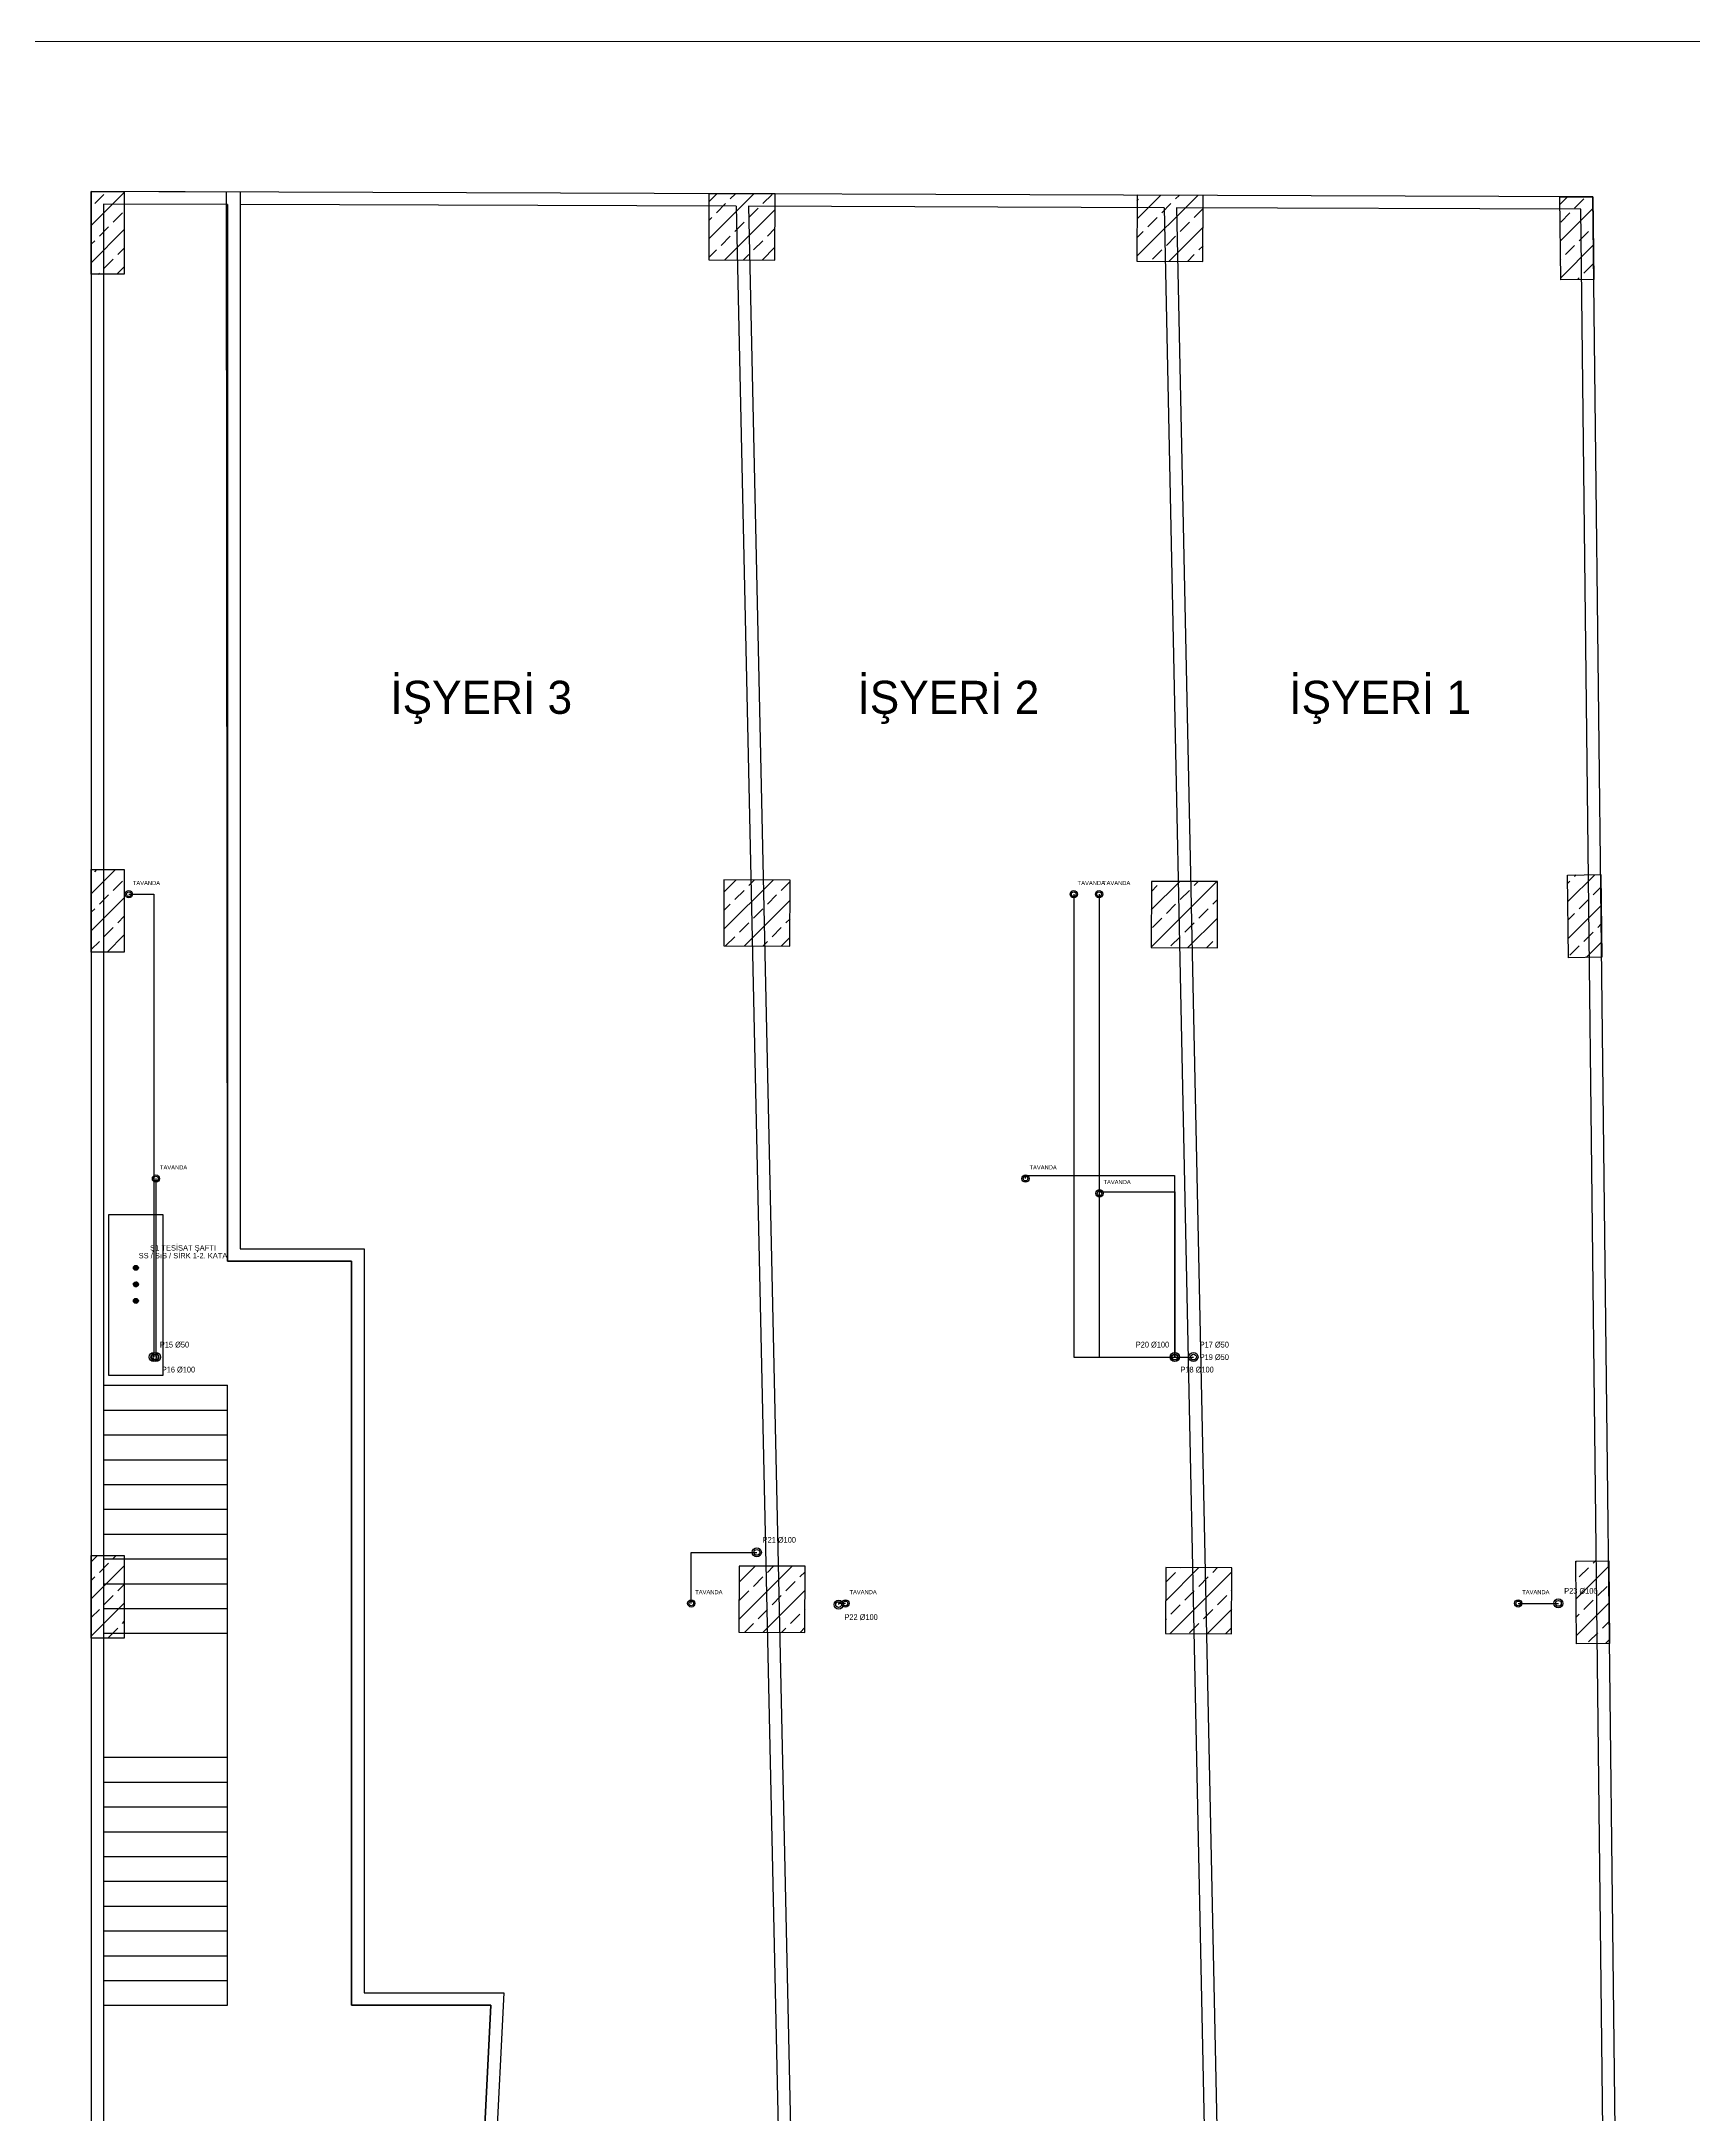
# Model space of a CAD drawing. Header units: centimetres. Extents: x 247996 to 315152, y -468471 to -440326.
# Drawn here: x 252495 to 254494, y -442834 to -440327 of the extents above; entities that cross this region are included whole.
import ezdxf
from ezdxf.enums import TextEntityAlignment as Align

# ---------------------------------------------------------------- set-up
doc = ezdxf.new("R2010")
doc.units = ezdxf.units.CM
doc.linetypes.add('0', pattern=[500, 500])
doc.linetypes.add('BASMA HATTI', pattern=[0.375, 0.25, -0.125])
for name, color, linetype, lineweight in [('SCOTT-ANTED', 144, 'CONTINUOUS', 0), ('SCOTT-MTY-PISSU-CAP', 211, 'CONTINUOUS', 30), ('SCOTT-MTY-SICAKSU-BORU', 1, 'BASMA HATTI', 30), ('SCOTT-MTY-SOGUKSU-BORU', 5, '0', 30)]:
    doc.layers.add(name, color=color, linetype=linetype, lineweight=lineweight)
for name, color, linetype in [('SCOTT-MKDU0', 50, 'CONTINUOUS'), ('SCOTT-MTY-PISSU-BORU', 6, 'PIS'), ('SCOTT-MTY-PISSU-KOLON', 211, 'Continuous'), ('SCOTT-MTY-PISSU-KOLONNO', 211, 'Continuous'), ('SCOTT-MTY-SIRKULASYON-BORU', 31, 'Continuous'), ('SCOTT-MTY-TES-SAFT', 8, 'Continuous')]:
    doc.layers.add(name, color=color, linetype=linetype)
doc.styles.add('ROTAS', font='arial.ttf')
doc.styles.add('style1', font='AcadEref.ttf')
doc.linetypes.add('PIS', pattern='A,2.5,-0.09,[")",Standard,S=0.1,R=0,X=0,Y=-0.05],-0.035', length=2.625)

# ---------------------------------------------------------------- blocks, each defined once
blk = doc.blocks.new('T-KOLON-T')
blk.add_hatch(color=7).paths.add_polyline_path([(3, 0), (2.8, 1.1), (2.1, 2.1), (1.1, 2.8), (0, 3), (-1.1, 2.8), (-2.1, 2.1), (-2.8, 1.1), (-3, 0), (-2.8, -1.1), (-2.1, -2.1), (-1.1, -2.8), (0, -3), (1.1, -2.8), (2.1, -2.1), (2.8, -1.1)])
blk.add_circle((0, 0), 3)
blk = doc.blocks.new('T-KOLON-P')
for radius in [5.5, 3.5]:
    blk.add_circle((0, 0), radius)

msp = doc.modelspace()

# ---------------------------------------------------------------- linework, layer by layer
at = {"layer": 'SCOTT-ANTED'}
msp.add_line((276712.4, -440326.5), (248038.8, -440326.5), dxfattribs=at)
at = {"layer": 'SCOTT-MKDU0', "color": 8, "ltscale": 0.03}
for p, q in [((254371.8, -440514.4), (252555, -440508.2)), ((252555, -440508.2), (252555, -443082.1)), ((252555, -440508.2), (252595, -440508.2)), ((252555, -440608.2), (252555, -440508.2)), ((252718.8, -440508.8), (252555, -440508.2)), ((252555, -440508.2), (252555, -443082.1)), ((252555, -440549.3), (252595, -440509.3)), ((252559.2, -440522.7), (252570.4, -440511.5)), ((252720, -440523.8), (252570, -440523.2)), ((252570, -440523.2), (252570, -443082.1)), ((252595, -440508.2), (252595, -440608.2)), ((252720, -441802.1), (252718.8, -440508.8)), ((252720, -440523.8), (252720, -441802.1)), ((252735, -440508.8), (252735, -441787.1)), ((253335.1, -440525.9), (252735, -440523.8)), ((253302.3, -440510.7), (253302, -440590.7)), ((253302.1, -440565.5), (253356.7, -440510.9)), ((253382.3, -440511), (253302.3, -440510.7)), ((253302.3, -440520.5), (253311.9, -440510.8)), ((253311.3, -440533.9), (253322.5, -440522.7)), ((253328.1, -440517.1), (253334.3, -440510.9)), ((253367.4, -440522.7), (253378.6, -440511.5)), ((253382, -440591), (253382.3, -440511)), ((253820.3, -440512.5), (253820, -440592.5)), ((253820, -440586.4), (253893.7, -440512.8)), ((253820.2, -440541.3), (253848.9, -440512.6)), ((253900.3, -440512.8), (253820.3, -440512.5)), ((253820.3, -440518.8), (253822, -440517.1)), ((253850.1, -440533.9), (253861.3, -440522.7)), ((253866.9, -440517.1), (253871.3, -440512.7)), ((253900, -440592.8), (253900.3, -440512.8)), ((254331.9, -440514.9), (254371.8, -440514.4)), ((254333, -440614.8), (254331.9, -440514.9)), ((254332, -440523.5), (254340.7, -440514.8)), ((254349.6, -440528.3), (254360.8, -440517.1)), ((254402.2, -443160.1), (254371.8, -440514.4)), ((254371.8, -440514.4), (254373, -440614.4)), ((252581.6, -440545.1), (252592.8, -440533.9)), ((253302.2, -440543), (253305.7, -440539.5)), ((253321.7, -440590.8), (253382.2, -440530.3)), ((253333.7, -440556.4), (253344.9, -440545.1)), ((253335.1, -440525.9), (253404.9, -443704.8)), ((253853.1, -440527.6), (253350.1, -440525.9)), ((253350.1, -440525.9), (253419.9, -443704.8)), ((253350.6, -440539.5), (253361.8, -440528.3)), ((253833.2, -440550.7), (253844.5, -440539.5)), ((253853.1, -440527.6), (253919.5, -443704.8)), ((254357, -440529.3), (253868.1, -440527.7)), ((253868.1, -440527.7), (253934.8, -443719.8)), ((253872.5, -440556.4), (253883.8, -440545.1)), ((253889.4, -440539.5), (253900.2, -440528.6)), ((254332.5, -440567.9), (254372, -440528.3)), ((254332.8, -440545.1), (254344, -440533.9)), ((254387.1, -443159.5), (254357, -440529.3)), ((252555, -440594.2), (252595, -440554.2)), ((252555, -440571.7), (252559.2, -440567.6)), ((252564.8, -440562), (252576, -440550.7)), ((253316.9, -440573.2), (253328.1, -440562)), ((253356.2, -440578.8), (253367.4, -440567.6)), ((253373, -440562), (253382.2, -440552.8)), ((253820.1, -440563.9), (253827.6, -440556.4)), ((253855.7, -440573.2), (253866.9, -440562)), ((253858.7, -440592.6), (253900.2, -440551.2)), ((253895, -440578.8), (253900.1, -440573.7)), ((254333, -440612.3), (254372.5, -440572.7)), ((254338.4, -440584.4), (254349.6, -440573.2)), ((254355.2, -440567.6), (254366.4, -440556.4)), ((254372.1, -440550.7), (254372.3, -440550.5)), ((252570.4, -440601.3), (252581.6, -440590)), ((252585.9, -440608.2), (252595, -440599.1)), ((252587.2, -440584.4), (252595, -440576.6)), ((253302, -440588), (253311.3, -440578.8)), ((253302, -440590.7), (253382, -440591)), ((253344.1, -440590.9), (253350.6, -440584.4)), ((253366.5, -440591), (253382.1, -440575.3)), ((253820, -440592.5), (253900, -440592.8)), ((253838.9, -440590), (253850.1, -440578.8)), ((253881.1, -440592.7), (253889.4, -440584.4)), ((254332.7, -440590.1), (254332.8, -440590)), ((254360.8, -440606.9), (254372.1, -440595.6)), ((252595, -440608.2), (252555, -440608.2)), ((252563.5, -440608.2), (252564.8, -440606.9)), ((254373, -440614.4), (254333, -440614.8)), ((254353.1, -440614.6), (254355.2, -440612.5)), ((252555, -441357.5), (252584.3, -441328.2)), ((252555, -441328.2), (252595, -441328.2)), ((252555, -441428.2), (252555, -441328.2)), ((252559.2, -441330.9), (252561.9, -441328.2)), ((252581.6, -441353.4), (252592.8, -441342.1)), ((252595, -441328.2), (252595, -441428.2)), ((253320.5, -441340.7), (253320.3, -441420.7)), ((253320.3, -441400.4), (253379.9, -441340.9)), ((253320.5, -441355.4), (253335.1, -441340.7)), ((253400.5, -441340.9), (253320.5, -441340.7)), ((253350.6, -441347.7), (253357.5, -441340.8)), ((253389.8, -441353.4), (253400.5, -441342.7)), ((253400.3, -441420.9), (253400.5, -441340.9)), ((253837.7, -441342.6), (253837.4, -441422.6)), ((253837.4, -441422.2), (253916.7, -441342.8)), ((253837.5, -441377.1), (253872, -441342.7)), ((253837.6, -441354.6), (253844.5, -441347.7)), ((253917.7, -441342.8), (253837.7, -441342.6)), ((253889.4, -441347.7), (253894.3, -441342.8)), ((253917.4, -441422.8), (253917.7, -441342.8)), ((254341.2, -441334.9), (254381.2, -441334.4)), ((254342.4, -441434.9), (254341.2, -441334.9)), ((254341.4, -441344.8), (254344, -441342.1)), ((254341.6, -441367), (254374.1, -441334.5)), ((254349.6, -441336.5), (254351.4, -441334.8)), ((254372.1, -441359), (254381.4, -441349.6)), ((254381.2, -441334.4), (254382.4, -441434.4)), ((252555, -441402.4), (252595, -441362.4)), ((252555, -441379.9), (252559.2, -441375.8)), ((252564.8, -441370.2), (252576, -441359)), ((253320.4, -441377.9), (253328.1, -441370.2)), ((253333.7, -441364.6), (253344.9, -441353.4)), ((253344.9, -441420.8), (253400.4, -441365.2)), ((253356.2, -441387), (253367.4, -441375.8)), ((253373, -441370.2), (253384.2, -441359)), ((253855.7, -441381.4), (253866.9, -441370.2)), ((253872.5, -441364.6), (253883.8, -441353.4)), ((253895, -441387), (253906.2, -441375.8)), ((253911.8, -441370.2), (253917.6, -441364.4)), ((254342.1, -441411.4), (254381.7, -441371.8)), ((254355.2, -441375.8), (254366.4, -441364.6)), ((252570.4, -441409.5), (252581.6, -441398.3)), ((252587.2, -441392.6), (252595, -441384.8)), ((253339.3, -441403.9), (253350.6, -441392.6)), ((253378.6, -441409.5), (253389.8, -441398.3)), ((253395.5, -441392.6), (253400.4, -441387.7)), ((253838.9, -441398.3), (253850.1, -441387)), ((253878.1, -441403.9), (253889.4, -441392.6)), ((253881.7, -441422.7), (253917.5, -441387)), ((254341.9, -441389.2), (254349.6, -441381.4)), ((254377.7, -441398.3), (254381.9, -441394)), ((252555, -441424.8), (252564.8, -441415.1)), ((252574.1, -441428.2), (252595, -441407.3)), ((253320.3, -441420.7), (253400.3, -441420.9)), ((253322.5, -441420.7), (253333.7, -441409.5)), ((253367.3, -441420.8), (253373, -441415.1)), ((253389.6, -441420.9), (253400.3, -441410.3)), ((253837.4, -441422.6), (253917.4, -441422.8)), ((253861.3, -441420.7), (253872.5, -441409.5)), ((253904.1, -441422.8), (253911.8, -441415.1)), ((254344, -441431.9), (254355.2, -441420.7)), ((254360.8, -441415.1), (254372.1, -441403.9)), ((254363.7, -441434.6), (254382.2, -441416.2)), ((252595, -441428.2), (252555, -441428.2)), ((254382.4, -441434.4), (254342.4, -441434.9)), ((252720, -441802.1), (252870, -441802.1)), ((252870, -441802.1), (252720, -441802.1)), ((252735, -441787.1), (252885, -441787.1)), ((252870, -441802.1), (252870, -442702.1)), ((252870, -442702.1), (252870, -441802.1)), ((252885, -441787.1), (252885, -442687.1)), ((252570, -441952.1), (252720, -441952.1)), ((252720, -442702.1), (252720, -441952.1)), ((252570, -441982.1), (252720, -441982.1)), ((252570, -442012.1), (252720, -442012.1)), ((252570, -442042.1), (252720, -442042.1)), ((252570, -442072.1), (252720, -442072.1)), ((252570, -442102.1), (252720, -442102.1)), ((252570, -442102.1), (252720, -442102.1)), ((252570, -442132.1), (252720, -442132.1)), ((252555, -442165.7), (252562.7, -442158.1)), ((252555, -442158.1), (252595, -442158.1)), ((252555, -442258.1), (252555, -442158.1)), ((252555, -442210.6), (252595, -442170.6)), ((252564.8, -442178.4), (252576, -442167.2)), ((252570, -442162.1), (252720, -442162.1)), ((252581.6, -442161.6), (252585.1, -442158.1)), ((252595, -442158.1), (252595, -442258.1)), ((253338.8, -442170.7), (253338.5, -442250.7)), ((253338.5, -442235.3), (253402.9, -442171)), ((253338.7, -442190.3), (253358.2, -442170.8)), ((253418.8, -442171), (253338.8, -442170.7)), ((253373, -442178.4), (253380.5, -442170.9)), ((253412.3, -442184), (253418.7, -442177.6)), ((253418.5, -442251), (253418.8, -442171)), ((253855, -442172.5), (253854.7, -442252.5)), ((253854.9, -442212.9), (253895.1, -442172.6)), ((253935, -442172.8), (253855, -442172.5)), ((253855.7, -442189.6), (253866.9, -442178.4)), ((253860.2, -442252.5), (253935, -442177.7)), ((253872.5, -442172.8), (253872.8, -442172.6)), ((253911.8, -442178.4), (253917.5, -442172.7)), ((253934.7, -442252.8), (253935, -442172.8)), ((254350.9, -442164.8), (254390.9, -442164.3)), ((254350.9, -442165.9), (254352, -442164.8)), ((254352, -442264.8), (254350.9, -442164.8)), ((254351.4, -442210.3), (254391, -442170.7)), ((254355.2, -442184), (254366.4, -442172.8)), ((254372.1, -442167.2), (254374.7, -442164.5)), ((254390.9, -442164.3), (254392, -442264.3)), ((252555, -442188.2), (252559.2, -442184)), ((252570, -442192.1), (252720, -442192.1)), ((252587.2, -442200.9), (252595, -442193.1)), ((253339.3, -442212.1), (253350.6, -442200.9)), ((253356.2, -442195.3), (253367.4, -442184)), ((253367.9, -442250.8), (253418.7, -442200.1)), ((253395.5, -442200.9), (253406.7, -442189.6)), ((253878.1, -442212.1), (253889.4, -442200.9)), ((253895, -442195.3), (253906.2, -442184)), ((253934.3, -442200.9), (253934.9, -442200.2)), ((254377.7, -442206.5), (254388.9, -442195.3)), ((252555, -442255.5), (252595, -442215.5)), ((252555, -442233.1), (252564.8, -442223.3)), ((252570, -442222.1), (252720, -442222.1)), ((252570.4, -442217.7), (252581.6, -442206.5)), ((253361.8, -442234.5), (253373, -442223.3)), ((253378.6, -442217.7), (253389.8, -442206.5)), ((253401.1, -442240.2), (253412.3, -442228.9)), ((253417.9, -442223.3), (253418.6, -442222.6)), ((253861.3, -442228.9), (253872.5, -442217.7)), ((253900.6, -442234.5), (253911.8, -442223.3)), ((253904.9, -442252.7), (253934.8, -442222.8)), ((253917.4, -442217.7), (253928.7, -442206.5)), ((254351.7, -442232.5), (254355.2, -442228.9)), ((254351.9, -442254.7), (254391.5, -442215.1)), ((254360.8, -442223.3), (254372.1, -442212.1)), ((252570, -442252.1), (252720, -442252.1)), ((252576, -442257), (252587.2, -442245.8)), ((252592.8, -442240.2), (252595, -442238)), ((253338.5, -442250.7), (253418.5, -442251)), ((253345.6, -442250.8), (253356.2, -442240.2)), ((253390.3, -442250.9), (253395.5, -442245.8)), ((253412.7, -442251), (253418.5, -442245.2)), ((253854.7, -442252.5), (253934.7, -442252.8)), ((253854.8, -442235.5), (253855.7, -442234.5)), ((253883.8, -442251.4), (253895, -442240.2)), ((253927.3, -442252.8), (253934.3, -442245.8)), ((254366.4, -442262.6), (254377.7, -442251.4)), ((254383.3, -442245.8), (254391.7, -442237.3)), ((252595, -442258.1), (252555, -442258.1)), ((254392, -442264.3), (254352, -442264.8)), ((254387.1, -442264.4), (254392, -442259.5)), ((252570, -442402.1), (252720, -442402.1)), ((252570, -442432.1), (252720, -442432.1)), ((252570, -442462.1), (252720, -442462.1)), ((252570, -442492.1), (252720, -442492.1)), ((252570, -442522.1), (252720, -442522.1)), ((252570, -442552.1), (252720, -442552.1)), ((252570, -442552.1), (252720, -442552.1)), ((252570, -442582.1), (252720, -442582.1)), ((252570, -442612.1), (252720, -442612.1)), ((252570, -442642.1), (252720, -442642.1)), ((252570, -442672.1), (252720, -442672.1)), ((252570, -442702.1), (252720, -442702.1)), ((252870, -442702.1), (253038.5, -442702.1)), ((253038.5, -442702.1), (252870, -442702.1)), ((252885, -442687.1), (253054.3, -442687.1)), ((253038.5, -442702.1), (252986.9, -443719.8)), ((252986.9, -443719.8), (253038.5, -442702.1)), ((253054.3, -442687.1), (253002.7, -443704.8))]:
    msp.add_line(p, q, dxfattribs=at)
at = {"layer": 'SCOTT-MTY-PISSU-BORU'}
for points in [[(252600.5, -441358.1), (252630.5, -441358.1), (252630.5, -441918)], [(253743.6, -441358.1), (253743.6, -441918), (253888.5, -441918)], [(253774.3, -441358.1), (253774.3, -441918), (253888.5, -441918)], [(252633.3, -441702.1), (252633.3, -441918)], [(253685.3, -441702.1), (253685.3, -441698.3), (253865.7, -441698.3), (253865.7, -441918)], [(253774.8, -441719.9), (253774.8, -441718), (253866.1, -441718), (253866.1, -441918)], [(253280.9, -442215.9), (253280.9, -442154.2), (253360.2, -442154.2)], [(253467.5, -442215.9), (253459.2, -442215.9), (253459.2, -442217.4)], [(254281.4, -442215.9), (254330, -442215.9), (254330, -442215.9)]]:
    msp.add_lwpolyline(points, dxfattribs=at)
at = {"layer": 'SCOTT-MTY-TES-SAFT'}
msp.add_lwpolyline([(252576, -441940), (252642, -441940), (252642, -441746), (252576, -441746)], close=True, dxfattribs=at)

# ---------------------------------------------------------------- block references
at = {"layer": 'SCOTT-MTY-PISSU-KOLON', "xscale": 0.8, "yscale": 0.8}
for p in [(252600.5, -441358.1), (253743.6, -441358.1), (253774.3, -441358.1), (252633.3, -441702.1), (253685.3, -441702.1), (253774.8, -441719.9), (253280.9, -442215.9), (253467.5, -442215.9), (254281.4, -442215.9)]:
    msp.add_blockref('T-KOLON-P', p, dxfattribs=at)
at = {"layer": 'SCOTT-MTY-PISSU-KOLON'}
for p in [(252630.5, -441918), (252633.3, -441918), (253865.7, -441918), (253866.1, -441918), (253888.5, -441918), (253888.5, -441918), (253360.2, -442154.2), (253459.2, -442217.4), (254330, -442215.9)]:
    msp.add_blockref('T-KOLON-P', p, dxfattribs=at)
at = {"layer": 'SCOTT-MTY-SICAKSU-BORU'}
msp.add_blockref('T-KOLON-T', (252609, -441830), dxfattribs=at)
at = {"layer": 'SCOTT-MTY-SIRKULASYON-BORU'}
msp.add_blockref('T-KOLON-T', (252609, -441850), dxfattribs=at)
at = {"layer": 'SCOTT-MTY-SOGUKSU-BORU'}
msp.add_blockref('T-KOLON-T', (252609, -441810), dxfattribs=at)

# ---------------------------------------------------------------- texts
at = {"layer": 'SCOTT-MKDU0', "color": 8, "ltscale": 0.03, "style": 'style1'}
for s, p in [('İŞYERİ 3', (252916.8, -441139.9)), ('İŞYERİ 2', (253482, -441139.9)), ('İŞYERİ 1', (254004.4, -441139.9))]:
    msp.add_text(s, height=40, dxfattribs=at).set_placement(p)
at = {"layer": 'SCOTT-MTY-PISSU-CAP', "style": 'ROTAS', "width": 0.8}
for p in [(252621.8, -441344.5), (253764.9, -441344.5), (253795.6, -441344.5), (252654.6, -441688.5), (253706.6, -441688.5), (253796.1, -441706.3), (253302.2, -442202.3), (253488.8, -442202.3), (254302.7, -442202.3)]:
    msp.add_text('TAVANDA', height=5, dxfattribs=at).set_placement(p, align=Align.MIDDLE_CENTER)
at = {"layer": 'SCOTT-MTY-PISSU-KOLONNO', "style": 'ROTAS', "width": 0.8}
for s, p in [('P15 Ø50', (252655.7, -441902.9)), ('P20 Ø100', (253838.9, -441902.9)), ('P17 Ø50', (253913.7, -441902.9)), ('P19 Ø50', (253913.7, -441918)), ('P16 Ø100', (252660.5, -441933.1)), ('P18 Ø100', (253892.9, -441933.1)), ('P21 Ø100', (253387.4, -442139.1)), ('P23 Ø100', (254357.2, -442200.8)), ('P22 Ø100', (253486.4, -442232.5))]:
    msp.add_text(s, height=7, dxfattribs=at).set_placement(p, align=Align.MIDDLE_CENTER)
at = {"layer": 'SCOTT-MTY-TES-SAFT', "style": 'ROTAS', "width": 0.8}
for s, p in [('SS / SıS / SİRK 1-2. KATA', (252666, -441795.3)), ('Ş1 TESİSAT ŞAFTI', (252666, -441785.9))]:
    msp.add_text(s, height=6.5, dxfattribs=at).set_placement(p, align=Align.MIDDLE_CENTER)

doc.saveas('drawing.dxf')
